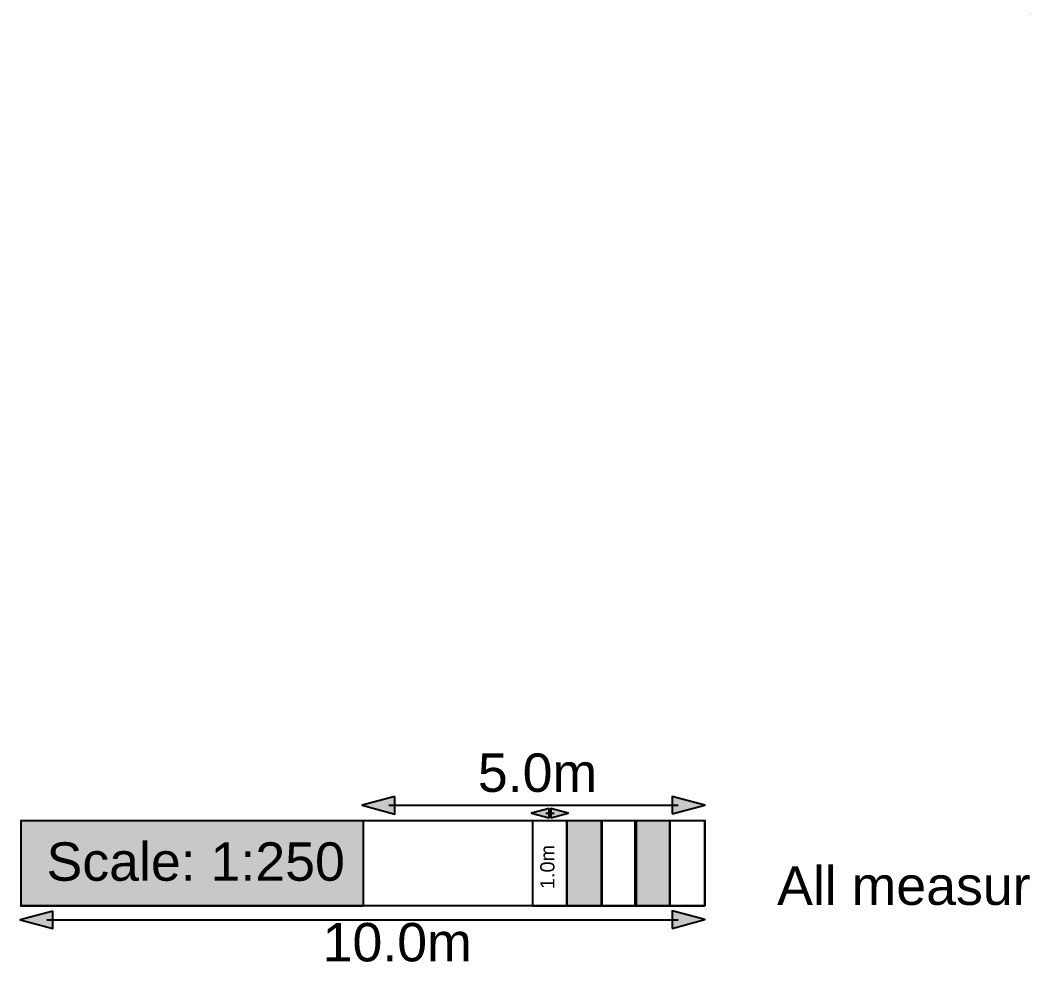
# Model space of a CAD drawing. Extents: x 65 to 351, y 40 to 244.
# Drawn here: x 64.9 to 123.6, y 40.4 to 95.5 of the extents above; entities that cross this region are included whole.
import ezdxf

# ---------------------------------------------------------------- set-up
doc = ezdxf.new("R2010")
doc.units = 0
doc.header["$MEASUREMENT"] = 0
doc.layers.add('SCALE_RULER_250', color=7, linetype='CONTINUOUS')
doc.layers.add('SOLIDS', color=7, linetype='CONTINUOUS')

# ---------------------------------------------------------------- blocks, each defined once
blk = doc.blocks.new('BLOCK_6')
at = {"layer": 'SCALE_RULER_250'}
h = blk.add_hatch(color=250, dxfattribs=at)
h.dxf.hatch_style = 2
h.paths.add_polyline_path([(66.823, 43.369), (64.911, 42.857), (66.823, 42.344)])
h = blk.add_hatch(color=250, dxfattribs=at)
h.dxf.hatch_style = 2
h.paths.add_polyline_path([(103.058, 42.357), (104.971, 42.869), (103.058, 43.382)])
for points in [[(66.823, 43.369), (64.911, 42.857), (66.823, 42.344), (66.823, 43.369)], [(103.058, 42.357), (104.971, 42.869), (103.058, 43.382), (103.058, 42.357)]]:
    blk.add_lwpolyline(points, dxfattribs=at)
at = {"layer": 'SCALE_RULER_250', "color": 250}
blk.add_lwpolyline([(66.474, 42.863), (103.408, 42.863)], dxfattribs=at)
blk = doc.blocks.new('BLOCK_7')
at = {"layer": 'SCALE_RULER_250'}
h = blk.add_hatch(color=250, dxfattribs=at)
h.dxf.hatch_style = 2
h.paths.add_polyline_path([(86.843, 50.072), (84.931, 49.56), (86.843, 49.047)])
h = blk.add_hatch(color=250, dxfattribs=at)
h.dxf.hatch_style = 2
h.paths.add_polyline_path([(103.058, 49.06), (104.971, 49.572), (103.058, 50.085)])
for points in [[(86.843, 50.072), (84.931, 49.56), (86.843, 49.047), (86.843, 50.072)], [(103.058, 49.06), (104.971, 49.572), (103.058, 50.085), (103.058, 49.06)]]:
    blk.add_lwpolyline(points, dxfattribs=at)
at = {"layer": 'SCALE_RULER_250', "color": 250}
blk.add_lwpolyline([(86.494, 49.566), (103.408, 49.566)], dxfattribs=at)
blk = doc.blocks.new('BLOCK_8')
at = {"layer": 'SCALE_RULER_250'}
h = blk.add_hatch(color=250, dxfattribs=at)
h.dxf.hatch_style = 2
h.paths.add_polyline_path([(95.862, 49.372), (94.843, 49.1), (95.862, 48.827)])
h = blk.add_hatch(color=250, dxfattribs=at)
h.dxf.hatch_style = 2
h.paths.add_polyline_path([(95.971, 48.834), (96.989, 49.106), (95.971, 49.379)])
for points in [[(95.862, 49.372), (94.843, 49.1), (95.862, 48.827), (95.862, 49.372)], [(95.971, 48.834), (96.989, 49.106), (95.971, 49.379), (95.971, 48.834)]]:
    blk.add_lwpolyline(points, dxfattribs=at)
at = {"layer": 'SCALE_RULER_250', "color": 250}
blk.add_lwpolyline([(95.675, 49.103), (96.157, 49.103)], dxfattribs=at)

msp = doc.modelspace()

# ---------------------------------------------------------------- hatches: boundary and pattern name
at = {"layer": 'SCALE_RULER_250'}
h = msp.add_hatch(color=7, dxfattribs=at)
h.dxf.hatch_style = 2
h.paths.add_polyline_path([(84.979, 43.664), (64.979, 43.664), (64.979, 48.664), (84.979, 48.664)])
h = msp.add_hatch(color=250, dxfattribs=at)
h.dxf.hatch_style = 2
h.paths.add_polyline_path([(98.909, 43.664), (96.909, 43.664), (96.909, 48.664), (98.909, 48.664)])
h = msp.add_hatch(color=250, dxfattribs=at)
h.dxf.hatch_style = 2
h.paths.add_polyline_path([(102.9, 43.664), (100.9, 43.664), (100.9, 48.664), (102.9, 48.664)])

# ---------------------------------------------------------------- linework, layer by layer
at = {"layer": 'SCALE_RULER_250', "color": 250}
for points in [[(104.967, 43.67), (64.967, 43.67), (64.967, 48.67), (104.967, 48.67), (104.967, 43.67)], [(96.903, 43.664), (94.903, 43.664), (94.903, 48.664), (96.903, 48.664), (96.903, 43.664)], [(100.96, 43.664), (98.96, 43.664), (98.96, 48.664), (100.96, 48.664), (100.96, 43.664)], [(104.951, 43.664), (102.951, 43.664), (102.951, 48.664), (104.951, 48.664), (104.951, 43.664)]]:
    msp.add_lwpolyline(points, dxfattribs=at)
at = {"layer": 'SCALE_RULER_250'}
for points in [[(84.979, 43.664), (64.979, 43.664), (64.979, 48.664), (84.979, 48.664), (84.979, 43.664)], [(98.909, 43.664), (96.909, 43.664), (96.909, 48.664), (98.909, 48.664), (98.909, 43.664)], [(102.9, 43.664), (100.9, 43.664), (100.9, 48.664), (102.9, 48.664), (102.9, 43.664)]]:
    msp.add_lwpolyline(points, dxfattribs=at)
at = {"layer": 'SOLIDS'}
msp.add_open_spline([(116.349, 134.448), (116.31, 136.691), (116.429, 138.828), (116.665, 140.741), (116.671, 140.796), (116.678, 140.851), (116.685, 140.906), (116.703, 141.044), (116.797, 141.031), (116.806, 140.888), (116.95, 138.505), (117.005, 136.701), (116.939, 134.491), (116.975, 134.457), (116.998, 134.409), (116.998, 134.355), (116.998, 134.355), (116.998, 134.026), (116.998, 134.026), (116.998, 134.026), (117.333, 134.026), (117.333, 134.026), (117.333, 134.026), (117.333, 135.247), (117.333, 135.247), (117.333, 135.247), (117.333, 135.809), (117.333, 135.809), (117.333, 136.214), (117.664, 136.546), (118.07, 136.546), (118.07, 136.546), (119.219, 136.546), (119.219, 136.546), (119.315, 136.546), (119.4, 136.502), (119.456, 136.433), (119.456, 136.433), (120.179, 136.433), (120.179, 136.433), (120.261, 136.433), (120.331, 136.383), (120.362, 136.313), (120.649, 136.361), (120.989, 136.399), (121.368, 136.422), (121.99, 136.462), (122.715, 136.465), (123.476, 136.421), (123.542, 136.417), (123.609, 136.413), (123.675, 136.408), (123.675, 136.408), (123.708, 139.343), (123.708, 139.343), (123.708, 139.343), (123.727, 141.029), (123.727, 141.029), (123.727, 141.029), (123.76, 144.004), (123.76, 144.004), (123.76, 144.004), (123.763, 144.301), (123.763, 144.301), (123.763, 144.301), (123.774, 145.348), (123.774, 145.348), (123.774, 145.348), (123.777, 145.644), (123.777, 145.644), (123.777, 145.644), (123.832, 150.46), (123.832, 150.46), (123.832, 150.46), (123.832, 150.537), (123.832, 150.537), (123.833, 150.645), (123.835, 150.748), (123.838, 150.848), (123.842, 150.982), (123.847, 151.113), (123.855, 151.247), (123.859, 151.334), (123.865, 151.422), (123.871, 151.514), (123.871, 151.514), (126.226, 185.068), (126.226, 185.068), (126.226, 185.068), (126.094, 185.068), (126.094, 185.068), (126.017, 185.068), (125.955, 185.131), (125.955, 185.207), (125.955, 185.207), (125.955, 185.784), (125.955, 185.784), (125.955, 185.86), (126.017, 185.921), (126.094, 185.921), (126.094, 185.921), (126.286, 185.921), (126.286, 185.921), (126.286, 185.921), (126.3, 186.118), (126.3, 186.118), (126.302, 186.155), (126.306, 186.193), (126.311, 186.231), (126.376, 186.77), (126.644, 187.384), (127.036, 187.862), (127.431, 188.343), (127.953, 188.687), (128.524, 188.682), (128.524, 188.682), (137.238, 188.606), (137.238, 188.606), (137.326, 188.605), (137.409, 188.591), (137.486, 188.563), (137.486, 188.563), (137.978, 188.562), (137.978, 188.562), (138.042, 188.562), (138.096, 188.535), (138.136, 188.485), (138.136, 188.485), (139.11, 187.226), (139.11, 187.226), (139.161, 187.161), (139.167, 187.075), (139.125, 187.004), (139.125, 187.004), (139.017, 186.817), (139.017, 186.817), (139.017, 186.817), (139.073, 186.747), (139.073, 186.747), (139.109, 186.702), (139.138, 186.657), (139.162, 186.609), (139.201, 186.53), (139.224, 186.444), (139.232, 186.349), (139.232, 186.349), (139.238, 186.278), (139.238, 186.278), (139.238, 186.278), (139.242, 186.231), (139.242, 186.231), (139.242, 186.231), (142.255, 150.968), (142.255, 150.968), (142.258, 150.923), (142.26, 150.886), (142.259, 150.84), (142.259, 150.84), (141.887, 131.307), (141.887, 131.307), (142.268, 131.289), (142.65, 131.269), (143.031, 131.247), (146.427, 131.057), (149.832, 130.74), (153.237, 130.273), (158.313, 129.577), (163.389, 128.545), (168.439, 127.101), (168.439, 127.101), (168.899, 129.285), (168.899, 129.285), (168.899, 129.285), (170.441, 136.618), (170.441, 136.618), (170.598, 137.364), (170.914, 138.013), (171.377, 138.55), (171.707, 138.931), (172.111, 139.256), (172.586, 139.518), (173.261, 139.89), (173.992, 140.062), (174.707, 140.06), (176.83, 140.051), (178.811, 138.499), (178.776, 136.088), (178.776, 136.088), (178.72, 132.262), (178.72, 132.262), (178.72, 132.262), (178.674, 129.073), (178.674, 129.073), (178.668, 128.702), (178.486, 128.385), (178.168, 128.193), (178.168, 128.193), (174.424, 125.941), (174.424, 125.941), (177.726, 125.807), (181.385, 125.445), (183.383, 125.421), (183.489, 125.419), (183.489, 125.198), (183.383, 125.196), (181.385, 125.172), (177.726, 124.811), (174.424, 124.677), (174.424, 124.677), (178.168, 122.424), (178.168, 122.424), (178.486, 122.232), (178.668, 121.915), (178.674, 121.545), (178.674, 121.545), (178.72, 118.355), (178.72, 118.355), (178.72, 118.355), (178.776, 114.53), (178.776, 114.53), (178.811, 112.118), (176.83, 110.567), (174.707, 110.558), (173.992, 110.555), (173.261, 110.726), (172.586, 111.099), (172.111, 111.361), (171.707, 111.686), (171.377, 112.067), (170.914, 112.604), (170.598, 113.253), (170.441, 113.999), (170.441, 113.999), (168.899, 121.332), (168.899, 121.332), (168.899, 121.332), (168.439, 123.516), (168.439, 123.516), (163.389, 122.072), (158.313, 121.041), (153.237, 120.344), (149.832, 119.877), (146.427, 119.56), (143.031, 119.369), (142.65, 119.348), (142.268, 119.328), (141.887, 119.31), (141.887, 119.31), (142.259, 99.777), (142.259, 99.777), (142.26, 99.732), (142.258, 99.694), (142.255, 99.648), (142.255, 99.648), (139.242, 64.386), (139.242, 64.386), (139.242, 64.386), (139.238, 64.339), (139.238, 64.339), (139.238, 64.339), (139.232, 64.268), (139.232, 64.268), (139.224, 64.173), (139.201, 64.088), (139.162, 64.008), (139.138, 63.961), (139.109, 63.915), (139.073, 63.871), (139.073, 63.871), (139.017, 63.8), (139.017, 63.8), (139.017, 63.8), (139.125, 63.613), (139.125, 63.613), (139.167, 63.541), (139.161, 63.456), (139.11, 63.391), (139.11, 63.391), (138.136, 62.132), (138.136, 62.132), (138.096, 62.082), (138.042, 62.055), (137.978, 62.055), (137.978, 62.055), (137.486, 62.054), (137.486, 62.054), (137.409, 62.027), (137.326, 62.012), (137.238, 62.011), (137.238, 62.011), (128.524, 61.935), (128.524, 61.935), (127.953, 61.93), (127.431, 62.274), (127.036, 62.755), (126.644, 63.233), (126.376, 63.847), (126.311, 64.386), (126.306, 64.424), (126.302, 64.462), (126.3, 64.499), (126.3, 64.499), (126.286, 64.695), (126.286, 64.695), (126.286, 64.695), (126.094, 64.695), (126.094, 64.695), (126.017, 64.695), (125.955, 64.757), (125.955, 64.834), (125.955, 64.834), (125.955, 65.41), (125.955, 65.41), (125.955, 65.486), (126.017, 65.549), (126.094, 65.549), (126.094, 65.549), (126.226, 65.549), (126.226, 65.549), (126.226, 65.549), (123.871, 99.103), (123.871, 99.103), (123.865, 99.195), (123.859, 99.284), (123.854, 99.371), (123.847, 99.505), (123.842, 99.635), (123.838, 99.769), (123.835, 99.87), (123.833, 99.973), (123.832, 100.08), (123.832, 100.08), (123.832, 100.158), (123.832, 100.158), (123.832, 100.158), (123.777, 104.972), (123.777, 104.972), (123.777, 104.972), (123.774, 105.269), (123.774, 105.269), (123.774, 105.269), (123.763, 106.315), (123.763, 106.315), (123.763, 106.315), (123.76, 106.613), (123.76, 106.613), (123.76, 106.613), (123.727, 109.588), (123.727, 109.588), (123.727, 109.588), (123.708, 111.275), (123.708, 111.275), (123.708, 111.275), (123.675, 114.209), (123.675, 114.209), (123.609, 114.205), (123.542, 114.2), (123.476, 114.196), (122.715, 114.152), (121.99, 114.156), (121.368, 114.195), (120.989, 114.219), (120.649, 114.257), (120.363, 114.305), (120.332, 114.234), (120.261, 114.184), (120.179, 114.184), (120.179, 114.184), (119.456, 114.184), (119.456, 114.184), (119.4, 114.116), (119.314, 114.072), (119.219, 114.072), (119.219, 114.072), (118.07, 114.072), (118.07, 114.072), (117.664, 114.072), (117.333, 114.403), (117.333, 114.809), (117.333, 114.809), (117.333, 115.37), (117.333, 115.37), (117.333, 115.37), (117.333, 116.591), (117.333, 116.591), (117.333, 116.591), (116.998, 116.591), (116.998, 116.591), (116.998, 116.591), (116.998, 116.263), (116.998, 116.263), (116.998, 116.208), (116.975, 116.16), (116.939, 116.127), (117.005, 113.915), (116.95, 112.113), (116.806, 109.729), (116.797, 109.587), (116.703, 109.573), (116.685, 109.711), (116.678, 109.766), (116.671, 109.821), (116.665, 109.876), (116.429, 111.789), (116.31, 113.926), (116.349, 116.169), (115.892, 116.288), (115.528, 116.478), (115.306, 116.742), (115.219, 116.846), (115.219, 116.994), (115.306, 117.098), (115.522, 117.355), (115.874, 117.542), (116.314, 117.662), (116.29, 118.147), (116.291, 118.641), (116.314, 119.143), (116.085, 119.157), (115.855, 119.175), (115.625, 119.197), (113.661, 119.379), (111.663, 119.83), (109.825, 120.44), (109.615, 120.277), (109.397, 120.217), (109.139, 120.309), (107.003, 121.059), (105.113, 122.019), (103.787, 123.012), (103.616, 123.141), (103.624, 123.428), (103.597, 123.632), (103.597, 123.632), (103.507, 123.813), (103.507, 123.813), (103.468, 123.825), (103.43, 123.837), (103.391, 123.849), (103.257, 123.891), (103.183, 124.008), (103.165, 124.148), (103.066, 124.922), (103.075, 125.696), (103.165, 126.47), (103.181, 126.609), (103.257, 126.726), (103.391, 126.767), (103.391, 126.767), (103.597, 126.985), (103.597, 126.985), (103.624, 127.189), (103.616, 127.476), (103.787, 127.605), (105.113, 128.597), (107.003, 129.558), (109.139, 130.309), (109.397, 130.4), (109.615, 130.341), (109.825, 130.177), (111.663, 130.787), (113.661, 131.238), (115.625, 131.42), (115.855, 131.442), (116.085, 131.46), (116.314, 131.473), (116.291, 131.976), (116.29, 132.47), (116.314, 132.956), (115.874, 133.076), (115.522, 133.262), (115.306, 133.52), (115.219, 133.623), (115.219, 133.771), (115.306, 133.875), (115.528, 134.139), (115.892, 134.329), (116.349, 134.448), (116.349, 134.448), (116.349, 134.448), (116.349, 134.448)], degree=3, knots=[0, 0, 0, 0, 1, 1, 1, 2, 2, 2, 3, 3, 3, 4, 4, 4, 5, 5, 5, 6, 6, 6, 7, 7, 7, 8, 8, 8, 9, 9, 9, 10, 10, 10, 11, 11, 11, 12, 12, 12, 13, 13, 13, 14, 14, 14, 15, 15, 15, 16, 16, 16, 17, 17, 17, 18, 18, 18, 19, 19, 19, 20, 20, 20, 21, 21, 21, 22, 22, 22, 23, 23, 23, 24, 24, 24, 25, 25, 25, 26, 26, 26, 27, 27, 27, 28, 28, 28, 29, 29, 29, 30, 30, 30, 31, 31, 31, 32, 32, 32, 33, 33, 33, 34, 34, 34, 35, 35, 35, 36, 36, 36, 37, 37, 37, 38, 38, 38, 39, 39, 39, 40, 40, 40, 41, 41, 41, 42, 42, 42, 43, 43, 43, 44, 44, 44, 45, 45, 45, 46, 46, 46, 47, 47, 47, 48, 48, 48, 49, 49, 49, 50, 50, 50, 51, 51, 51, 52, 52, 52, 53, 53, 53, 54, 54, 54, 55, 55, 55, 56, 56, 56, 57, 57, 57, 58, 58, 58, 59, 59, 59, 60, 60, 60, 61, 61, 61, 62, 62, 62, 63, 63, 63, 64, 64, 64, 65, 65, 65, 66, 66, 66, 67, 67, 67, 68, 68, 68, 69, 69, 69, 70, 70, 70, 71, 71, 71, 72, 72, 72, 73, 73, 73, 74, 74, 74, 75, 75, 75, 76, 76, 76, 77, 77, 77, 78, 78, 78, 79, 79, 79, 80, 80, 80, 81, 81, 81, 82, 82, 82, 83, 83, 83, 84, 84, 84, 85, 85, 85, 86, 86, 86, 87, 87, 87, 88, 88, 88, 89, 89, 89, 90, 90, 90, 91, 91, 91, 92, 92, 92, 93, 93, 93, 94, 94, 94, 95, 95, 95, 96, 96, 96, 97, 97, 97, 98, 98, 98, 99, 99, 99, 100, 100, 100, 101, 101, 101, 102, 102, 102, 103, 103, 103, 104, 104, 104, 105, 105, 105, 106, 106, 106, 107, 107, 107, 108, 108, 108, 109, 109, 109, 110, 110, 110, 111, 111, 111, 112, 112, 112, 113, 113, 113, 114, 114, 114, 115, 115, 115, 116, 116, 116, 117, 117, 117, 118, 118, 118, 119, 119, 119, 120, 120, 120, 121, 121, 121, 122, 122, 122, 123, 123, 123, 124, 124, 124, 125, 125, 125, 126, 126, 126, 127, 127, 127, 128, 128, 128, 129, 129, 129, 130, 130, 130, 131, 131, 131, 132, 132, 132, 133, 133, 133, 134, 134, 134, 135, 135, 135, 136, 136, 136, 137, 137, 137, 138, 138, 138, 139, 139, 139, 140, 140, 140, 141, 141, 141, 142, 142, 142, 143, 143, 143, 144, 144, 144, 145, 145, 145, 146, 146, 146, 147, 147, 147, 148, 148, 148, 149, 149, 149, 150, 150, 150, 151, 151, 151, 152, 152, 152, 153, 153, 153, 154, 154, 154, 155, 155, 155, 156, 156, 156, 157, 157, 157, 158, 158, 158, 159, 159, 159, 160, 160, 160, 160], dxfattribs=at)

# ---------------------------------------------------------------- block references
at = {"layer": 'SCALE_RULER_250'}
for name in ['BLOCK_7', 'BLOCK_8', 'BLOCK_6']:
    msp.add_blockref(name, (0, 0), dxfattribs=at)

# ---------------------------------------------------------------- texts
at = {"layer": 'SCALE_RULER_250', "color": 250, "char_height": 2.2479, "attachment_point": 7}
for s, insert in [('\\fArial|b0|i0|c0|p34;\\W1;5.0m', (91.697, 50.316)), ('\\fArial|b0|i0|c0|p34;\\W1;10.0m', (82.613, 40.394))]:
    msp.add_mtext(s, dxfattribs=dict(at, insert=insert))
at = {"layer": 'SCALE_RULER_250', "color": 7, "char_height": 2.2479, "attachment_point": 7}
for s, insert in [('\\fArial|b0|i0|c0|p34;\\W1;Scale: 1:250', (66.458, 45.114)), ('\\fArial|b0|i0|c0|p34;\\W1;All measurements in centimeters.', (109.204, 43.7))]:
    msp.add_mtext(s, dxfattribs=dict(at, insert=insert))
at = {"layer": 'SCALE_RULER_250', "color": 250, "insert": (96.191, 44.66), "char_height": 0.83113, "attachment_point": 7, "rotation": 90}
msp.add_mtext('\\fArial|b0|i0|c0|p34;\\W1;1.0m', dxfattribs=at)

doc.saveas('drawing.dxf')
